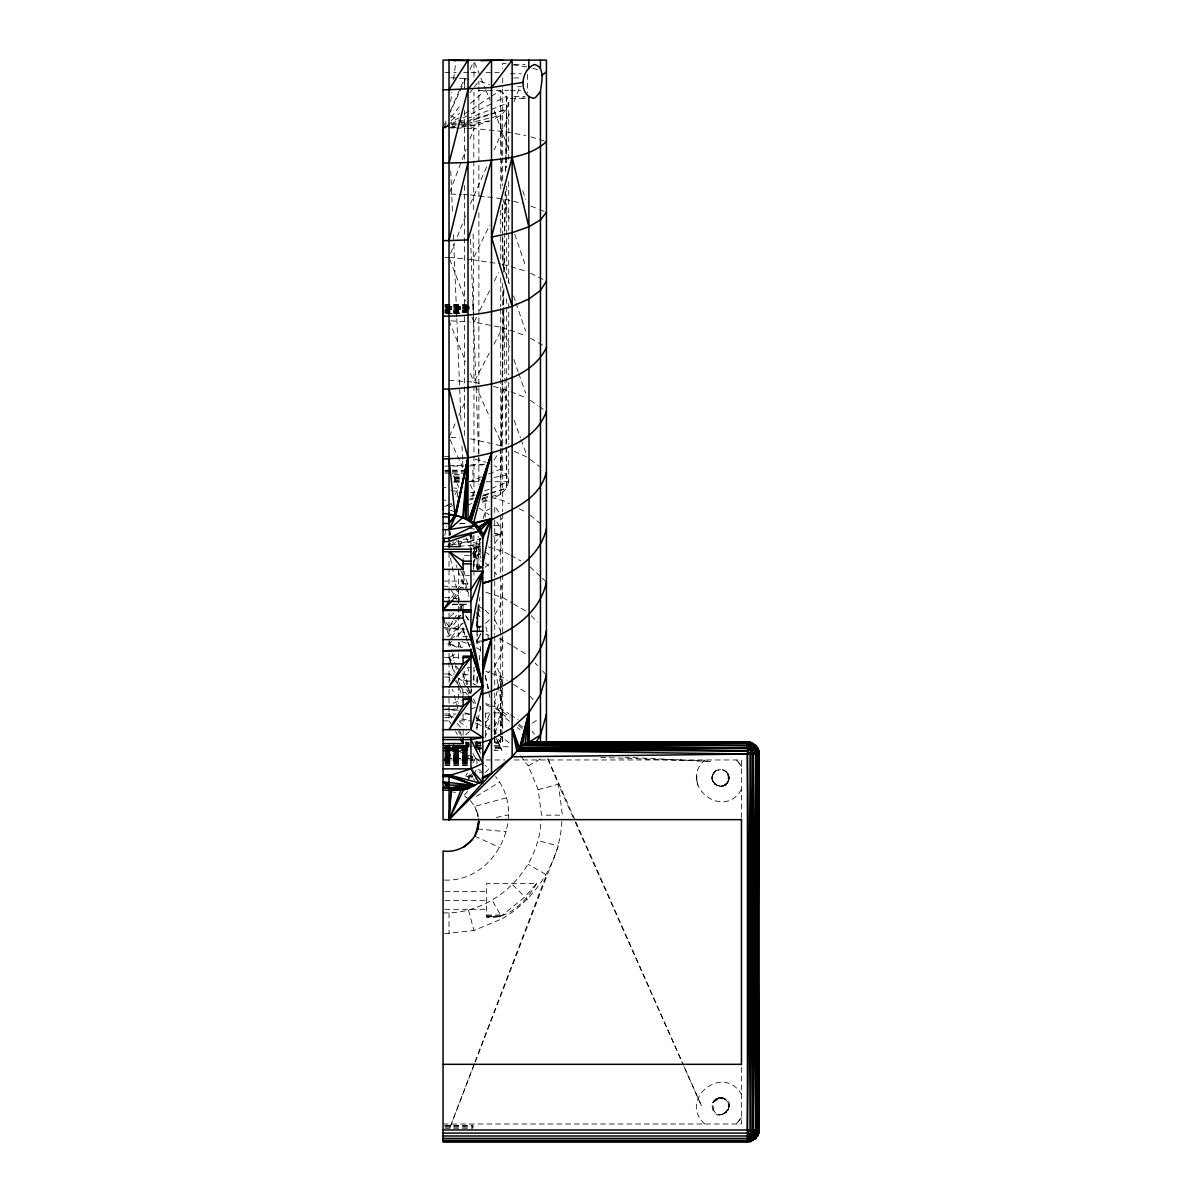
<?xml version="1.0" encoding="UTF-8"?>
<svg xmlns="http://www.w3.org/2000/svg" width="1202" height="1202" viewBox="0 0 1202 1202"><rect width="100%" height="100%" fill="white"/><g stroke="black" fill="none" stroke-linecap="round" stroke-linejoin="round"><path stroke-width="0.75" stroke-dasharray="5 3.75" d="M498.304 739.23L500.693 742.04L500.693 736.525M500.708 734.692L500.708 690.173M463.101 539.202L470.959 539.202L470.974 535.671M469.276 533.898L470.959 539.202L471.034 532.411M470.959 539.202L471.019 535.461M501.069 448.541L500.738 469.156L506.688 475.196L508.716 481.732L506.688 488.207L500.738 494.247L491.242 499.461M501.099 446.678L502.181 379.216M502.211 377.338L503.247 311.754M503.368 304.256L503.608 289.261M503.878 272.388L504.509 233.038M504.539 231.175L505.171 191.809M505.501 171.195L506.688 96.25L497.568 88.467M482.903 498.59L500.738 494.247L501.369 453.139M501.474 445.657L502.421 383.994M502.541 376.511L503.593 307.366M503.893 288.675L503.623 305.503L503.473 288.705M504.149 271.862L504.675 238.221M504.795 230.739L505.411 191.494M505.726 170.924L505.877 161.594M505.907 159.716L506.688 109.262L508.716 102.756L506.688 96.25L494.969 102.08M479.358 383.318L473.964 382.146L473.182 233.834M473.663 209.794L473.964 91.983M468.014 745.766L462.725 745.826L458.338 749.041L452.628 750.739L443.072 751.34M712.35 775.636C709.225 786.123 726.414 790.6 728.758 780.068C731.898 769.731 714.799 765.058 712.35 775.636L714.574 771.819L720.584 769.34M481.446 568.02L477.314 569.973L479.628 538.135M480.575 640.831L476.939 641.643L477.239 634.265M477.314 632.417L478.441 604.741M481.356 627.053L476.939 627.053L478.156 604.831M476.939 626.377L478.05 606.319M449.503 539.773L449.022 547L480.109 544.776M449.278 543.62L449.022 547L453.575 541.817M449.323 543.259L449.022 547L450.705 544.13M450.074 531.029L450.014 534.995L451.111 531.509M466.767 776.793L470.237 775.02L474.625 780.248M476.939 627.053L479.883 597.214M536.723 883.41C526.761 900.719 508.236 919.876 486.645 917.186L486.645 883.41L536.723 883.41L524.853 896.977L501.234 916.059L486.645 916.78L501.595 916.69L502.691 918.553C537.354 897.488 561.003 859.655 561.935 818.787M477.525 676.741L476.939 682.27L479.883 682.27M479.282 660.183L480.86 645.459M450.705 101.674L451.892 92.374M453.575 79.362L455.723 62.609M444.56 880.074C495.284 882.478 528.114 815.407 495.509 776.612M443.072 912.859C494.232 914.797 540.284 869.722 541.035 818.802M450.014 534.995L450.299 532.967M500.423 742.04L501.444 736.36M494.818 734.647L494.728 712.516L500.693 700.661L502.691 687.92L502.691 728.021L500.738 714.484L494.728 702.133L497.117 691.36M480.364 706.325L476.939 727.961L481.07 725.317M470.237 775.02L468.66 778.866M444.86 535.356L446.348 526.191M457.091 496.922L458.202 490.1M473.348 569.162L476.939 547.135L480.424 546.354L474.745 547.06L475.947 547.135L473.092 549.029M468.479 778.701L469.847 777.499L469.576 775.14L469.847 777.499L468.074 779.422M471.59 688.806L470.959 692.487L463.101 692.487L457.737 679.19M473.152 679.611L474.73 670.415M741.469 789.413C723.454 821.342 677.417 784.41 704.808 759.965M449.728 547.105L450.419 543.424M485.443 713.432L489.199 712.846M473.122 564.835L476.728 547.105L480.5 546.459M494.728 543.725L500.693 534.605L502.691 524.823L501.354 518.317M473.197 564.85L476.939 547.135L476.939 569.763M713.192 1110.347L712.08 1106.14L713.192 1101.888L716.332 1098.748C748.395 1095.322 710.953 1134.868 713.192 1101.888L719.472 1097.757L722.808 1097.907L726.609 1100.115C722.582 1096.089 714.859 1097.411 712.801 1102.865L719.472 1097.757L722.808 1097.907M728.382 781.105L725.707 784.56L721.696 786.228L724.836 785.237L728.382 781.105L729.103 777.844L727.916 773.607L728.382 781.105C723.529 793.2 705.198 781.195 714.574 771.819M497.508 689.572L500.693 675.223L494.728 663.369M449.939 543.394L449.022 547L450.69 543.95M473.423 554.227L478.336 536.332M483.249 518.438L485.217 511.271L489.98 508.641M453.004 745.616L449.022 759.965L449.022 742.04M727.916 782.096L729.103 777.844M727.916 1110.347L729.103 1106.14L728.382 1102.865L724.836 1098.748M460.081 546.504L462.214 539.578M476.939 683.532L478.05 680.062M473.272 557.172L476.939 547.135M479.373 751.806L481.07 746.923M485.052 737.968L489.8 724.25M480.469 633.469L476.939 643.085L480.169 642.033M476.939 741.138L475.06 746.126L476.939 741.138L473.994 744.97M449.683 192.29L466.091 149.228M470.027 138.891L473.964 128.554L502.691 131.379L525.68 135.495M474.384 1063.575L449.698 1128.242L474.52 1063.785M475.045 1061.832L546.429 874.846L528.294 864.418M509.378 113.98L494.383 149.799M514.065 101.794L520.09 86.123M475.196 1062.042L558.404 846.043L538.165 840.649M444.56 257.423L449.022 257.423L454.566 243.555M457.346 236.614L465.655 215.819M470.493 203.679L486.81 166.537M476.939 641.643L480.199 633.544M477.63 569.853L481.07 561.544M469.576 775.14L468.825 776.988L467.232 776.582M471.725 778.04L473.873 773.081M444.545 124.497L446.017 121.086M450.45 110.869L460.05 88.723M460.787 87.01L464.468 78.491L471.68 79.753M489.605 713.958L485.217 724.085L489.98 729.554M479.027 568.982L478.681 547.256L480.95 542.252M455.077 423.825L449.022 437.167L462.635 467.473M458.848 415.486L465.655 400.476M713.132 1102.159L712.801 1102.865L715.43 1099.424L719.472 1097.757L714.574 1100.115M480.8 552.574L479.282 541.501L480.695 538.406M449.022 114.701L465.399 79.392M470.072 69.31L473.182 62.579M726.609 783.854L728.758 780.068L727.916 773.607M467.202 259.181L472.656 259.722L489.71 225.105M476.428 317.268L473.964 322.226L470.403 322.016M479.703 310.642L489.56 290.779M494.488 280.847L498.59 272.584M473.798 774.629L476.323 769.596M466.842 381.65L473.964 382.146L489.635 352.426M493.992 344.163L502.691 327.665L525.68 335.689M725.287 784.365L722.808 786.093L718.375 786.093L714.574 783.854L712.215 778.956L713.192 782.036L715.941 784.771L720.584 786.348L725.287 784.365C730.305 781.961 729.824 774.178 725.707 771.158L728.382 774.629M479.282 541.501L481.025 538.256M468.464 756.704L466.707 759.965L466.496 742.04L454.146 759.965L454.01 742.04M465.7 776.161L467.488 772.886M472.852 763.06L475.541 758.131L459.074 751.535M455.032 494.593L458.473 488.403L453.755 488.012M494.728 614.808L500.693 604.456L502.691 593.277L500.693 582.159M494.082 726.774L501.219 714.364L498.575 712.846L491.077 712.846M498.575 712.846L501.625 713.672L502.691 711.794L494.247 708.278M473.032 772.24L469.847 777.499L468.074 778.475M470.403 492.414L473.964 492.715L475.872 489.62M494.082 460.081L497.913 453.86M494.728 559.095C504.795 547.977 504.78 530.623 494.728 519.489L494.728 579.514M446.047 622.26L449.022 627.038L452.778 621.073M453.725 619.586L457.466 613.636M458.413 612.149L463.101 604.696L463.101 610.496M721.651 1114.464C726.369 1113.818 729.283 1109.641 728.968 1105.029L727.916 1101.888L729.103 1106.14M473.708 551.402L476.473 547.135M470.959 555.685L476.728 547.105M451.501 597.845L455.723 591.76M456.775 590.242L463.101 581.107L468.99 596.402M453.049 598.371L457.076 592.556M458.082 591.099L463.101 583.841L456.069 565.09M456.61 620.803L449.022 630.84L461.538 623.853M457.692 619.361L460.937 615.048M712.801 774.629L715.43 771.158L718.375 769.641M444.184 126.435L446.423 123.505M450.9 117.646L460.982 104.469M469.922 92.749L473.287 88.347M474.399 86.89L478.877 81.03L489.484 84.425M457.571 745.135L462.71 746.562L468.87 746.157L466.947 742.986M451.366 637.255L463.101 622.982L449.022 636.279L443.072 636.279M713.192 773.607L715.43 771.158M485.217 722.687L489.875 717.699M467.683 791.457L463.882 795.514L466.346 797.422M485.413 772.54L489.214 768.484L485.112 765.373M458.773 751.505L459.705 751.641L449.022 750.288L457.481 749.297L462.725 745.826L472.536 746.157M449.022 627.038L455.423 620.277M456.7 618.94L461.823 613.531M454.341 598.491L460.591 592.075M490.792 113.92L506.688 109.262L500.738 115.332L494.413 118.818M489.875 697.551L485.217 675.659L489.98 670.866M451.591 641.552L449.022 643.987L443.072 643.987M456.7 636.699L463.101 630.644L467.022 640.26M489.304 619.932L485.217 623.763L488.388 637.856M724.836 785.237L726.864 783.328M450.314 616.341L454.146 612.84M459.269 608.197L463.101 604.696M470.298 746.172L462.725 745.826L460.697 747.674L455.693 745.571M446.047 127.908L443.072 127.908L445.822 125.444M451.336 120.546L459.585 113.183M470.598 103.372L485.743 89.895M465.715 734.813L470.959 730.185M485.217 567.284L489.304 563.768M463.897 746.232L462.725 745.826L458.338 749.041L458.458 748.26L449.022 745.826L453.424 750.529L443.072 750.409L459.705 751.641L449.022 750.288L460.096 748.065L443.072 748.771M473.002 548.968L475.827 547.06M450.434 639.163L463.101 630.644M457.211 123.761L443.072 127.908L446.182 125.864M447.745 124.843L458.653 117.706M464.889 113.634L489.83 97.332M491.393 96.31L500.738 90.21L500.738 189.631M532.185 723.168L538.511 719.262M476.292 796.4L499.701 782.036M467.894 777.093L470.162 775.756L476.473 779.151M547.842 758.868L558.404 784.26L562.401 815.151L541.516 815.151L538.165 789.684L528.294 765.929L540.389 758.958M721.846 1114.404L726.609 1112.15M451.366 664.586L449.022 657.599L456.85 653.302M476.939 628.3L483.835 624.514M476.939 555.715L480.244 554.047L476.939 555.564M444.74 127.066L449.773 124.572M451.441 123.731L456.459 121.237M463.161 117.901L493.301 102.906M501.88 750.288L500.633 747.674L494.322 750.288L501.88 750.288L496.321 738.419M444.56 933.729L473.964 930.468L502.691 918.553M478.802 481.717L469.456 481.717L481.611 476.833M488.568 474.039L500.738 469.156L494.413 465.685M467.112 505.441L472.055 503.458M481.927 499.491L485.217 498.184L489.304 501.534M443.072 127.908L456.895 122.604M458.623 121.943L465.535 119.299M467.262 118.637L489.725 110.043M491.453 109.382L508.716 102.756L508.716 160.918M451.682 503.518L443.042 506.823L451.892 504.239M470.703 496.261L474.159 494.939M484.526 490.972L489.71 488.989M491.438 488.328L508.716 481.732L508.716 446.077M476.939 554.708L480.244 553.446M453.079 703.23L461.433 700.135M470.959 709.045L475.436 707.482M476.262 750.033L481.491 748.26L474.324 746.577M482.408 502.316L489.484 500.032M456.024 125.639L449.022 127.908L454.536 126.946M457.767 125.068L489.214 114.911M490.972 114.34L506.688 109.262M452.523 505.696L449.022 506.823L452.703 506.177M469.997 500.047L473.498 498.92M483.97 495.54L489.214 493.842M490.972 493.286L506.688 488.207L506.688 298.727M461.042 127.247L478.877 124.512L489.484 121.117M476.939 743.858L480.169 742.866M458.984 123.235L489.019 114.43M469.561 499.07L473.107 498.034M483.715 494.923L489.019 493.376M490.777 492.865L506.688 488.207L506.027 447.189M506.358 797.812L474.76 806.392L470.042 800.231M538.165 789.684L558.404 784.26L574.346 820.095M716.332 1098.748L720.584 1097.621M444.56 751.07L452.628 750.739L449.022 750.409L453.8 750.409L452.628 749.763L458.458 748.26L458.202 749.101L449.022 750.288L455.813 750.288L449.022 750.288L456.565 749.582L449.022 750.409L452.628 750.739L452.628 749.763L457.481 749.297M477.705 813.574L478.126 816.669L474.76 806.392L477.765 813.574L478.561 819.749M481.747 499.025L485.217 498.184L485.217 518.633M450.81 127.472L454.371 126.601M461.508 124.873L465.069 124.001M466.857 123.566L500.738 115.332L501.835 184.312M496.381 817.48L508.716 814.806M443.072 547L480.89 538.872M493.481 536.152L500.693 534.605L495.179 533.478M469.456 481.717L480.094 479.853M494.277 477.374L506.688 475.196M461.884 125.669L465.55 125.023M467.383 124.707L489.409 120.876M482.077 501.069L489.409 499.792M450.9 127.682L454.626 127.262M462.094 126.42L478.877 124.512M494.548 736.42L494.848 742.04L500.693 741.379M493.466 525.755L502.691 524.823M478.516 747.869L481.491 748.26L476.939 748.726L476.939 739.861M469.456 466.075L485.803 464.483M460.306 747.884L449.022 748.771L460.546 747.749L450.675 743.467M449.022 748.906L460.096 748.065M453.815 750.919L468.855 750.123M495.029 748.11L500.633 747.674L496.757 739.32L498.77 743.602L495.059 743.602M450.75 127.803L459.329 127.337M444.935 311.213L469.186 309.936M444.935 309.169L469.186 307.952M469.186 308.418L444.935 309.65L469.186 309.74M469.186 307.021L444.935 308.148L469.186 308.223M459.855 312.941L444.935 313.632L459.855 313.722M444.935 750.213L469.065 749.116M495.059 747.929L500.633 747.674L496.952 739.771M448.631 465.835L463.461 465.174M470.868 464.843L485.683 464.182M444.935 761.798L472.912 760.565M455.768 751.145L468.074 750.649M444.935 306.39L469.186 305.533M444.935 760.535L472.912 759.529M452.643 546.91L461.147 546.88L457.677 546.91M476.172 746.081L481.611 745.976M479.282 772.33L482.813 772.285M522.284 98.023L525.665 97.978M476.818 745.661L480.349 745.616M444.935 758.778L472.912 758.462M443.072 748.005L469.065 747.854L444.935 747.809M495.059 747.704L500.633 747.674M459.825 546.324L458.518 540.915L449.022 546.354L459.885 546.73L444.56 546.354M469.08 745.54L449.022 745.571L463.491 746.217M476.383 745.525L480.034 745.525M444.935 760.611L469.186 760.581M486.645 916.495L500.438 916.465M514.035 64.502L525.079 64.502M444.935 72.526L456.159 72.526M463.626 72.526L469.231 72.526M471.109 72.526L478.576 72.526M486.059 72.526L499.13 72.526M510.339 73.758L521.307 73.758M513.66 77.935L521.953 77.935M517.686 86.694L521.367 86.694M478.576 90.345L508.476 90.345M510.339 90.691L520.706 90.691M514.035 96.551L525.124 96.551M510.339 98.354L526.13 98.354M444.935 304.361L469.186 304.677M444.935 304.887L469.186 305.398M444.935 305.729L469.186 305.729M469.186 306.45L444.935 306.45L469.186 307.592M444.935 306.856L469.186 306.856M444.935 307.772L469.186 307.757M444.935 309.26L469.186 309.26M444.935 310.837L469.186 310.837M444.935 311.303L469.186 311.303M444.935 312.34L469.186 312.34M444.935 312.805L459.855 312.805M444.56 456.55L452.463 456.745M444.56 466.075L449.022 466.075M452.748 466.075L463.882 466.075M444.935 470.343L450.525 470.147M452.403 470.147L463.581 470.343M444.935 470.944L450.525 470.944M452.403 470.944L463.581 470.944M444.935 471.905L450.525 471.905M452.403 471.905L463.581 471.905M444.935 473.152L450.525 473.152M452.403 473.152L463.581 473.152M454.266 474.55L461.718 474.55M454.266 476.112L461.718 476.112M454.266 477.675L461.718 477.675M454.266 479.117L461.718 479.117M454.266 480.349L459.855 480.349M454.266 481.281L459.855 481.281M453.62 481.717L459.855 481.867M486.284 481.717L508.716 481.732M454.266 482.077L459.855 482.077M443.072 487.621L446.047 487.621M443.072 500.197L446.047 500.197M459.855 523.411L467.323 523.291M459.855 523.546L467.323 523.546M469.381 555.685L463.101 555.685L463.101 561.139M476.939 567.359L481.356 567.359M460.757 570.619L463.101 575.473L469.381 575.473M443.057 581.107L463.101 581.107M463.101 583.841L469.381 583.841M443.072 586.05L463.281 587.477M444.56 597.319L461.688 599.317M452.748 604.185L469.501 604.185M452.177 604.696L469.381 604.696M443.072 627.504L465.054 629.217M444.89 628.962L463.101 628.962L467.338 640.711M467.818 636.714L463.101 636.714L463.101 625.972M444.56 657.599L463.101 657.599M467.818 667.636L470.959 667.636M444.56 673.976L454.311 673.976M463.101 674.668L469.381 674.668M444.56 676.981L452.177 677.327M470.959 680.993L463.101 680.993L458.413 678.649M444.89 709.045L457.631 709.045M443.072 709.315L458.473 710.472L452.508 689.317M444.56 713.973L456.069 713.973M464.678 713.973L469.381 713.973M444.89 715.671L453.995 715.671M444.56 717.474L452.568 717.94L449.022 713.973L453.409 717.218M443.072 720.884L450.434 720.854M459.66 720.854L470.959 720.884M476.232 720.854L479.914 720.854M474.234 742.04L482.768 742.04M494.383 742.04L502.691 742.04L502.691 736.781M465.129 742.43L468.795 742.43M476.157 742.43L481.671 742.43M494.533 742.43L498.214 742.43M465.354 743.602L469.306 743.602M476.488 743.602L480.379 743.602M444.56 745.571L468.63 745.571M475.932 745.571L481.401 745.571M494.187 745.571L499.656 745.571M443.072 745.826L468.329 745.826M475.812 745.826L481.416 745.826M444.935 746.803L469.186 746.803M494.578 746.742L509.197 746.758M444.935 746.923L469.186 746.923M444.935 747.148L469.186 747.148M444.935 747.404L469.186 747.404M444.935 748.245L469.186 748.245M444.56 748.906L469.186 748.846M444.935 749.417L469.186 749.417M444.56 750.288L469.186 750.153M443.072 750.679L469.186 750.799M444.935 751.656L469.186 751.656M444.935 752.332L469.186 752.332M444.935 753.188L469.186 753.188M444.935 753.879L469.186 753.879M444.935 754.736L469.186 754.736M444.935 755.382L469.186 755.382M444.935 756.103L469.186 756.103M444.935 756.689L472.912 756.689M444.935 757.275L472.912 757.275M444.935 757.726L469.186 757.726M444.935 758.131L469.186 758.131M444.935 758.477L469.186 758.537M469.186 758.808L444.935 758.612L472.912 758.537M444.935 759.048L469.186 759.048M444.935 759.529L469.186 759.529M444.935 759.859L469.186 759.859M443.072 759.965L481.341 759.965M486.074 759.965L504.765 759.965M514.11 759.965L741.469 759.965L741.469 817.871M444.935 761.016L469.186 761.016M444.935 761.888L469.186 761.888M444.935 762.399L469.186 762.399M444.935 763.375L469.186 763.375M444.935 763.916L469.186 763.916M444.935 764.938L469.186 764.938M444.935 765.479L469.186 765.479M469.276 776.988L469.907 775.08M696.829 780.714L697.866 785.237M444.89 891.403L486.645 891.403M444.89 900.358L486.645 900.358M444.89 909.313L486.645 909.313M486.645 915.038L504.209 915.038M718.375 1114.344L722.808 1114.344M443.072 1124.005L741.469 1124.005L741.469 1066.099M444.935 1125.448L472.912 1125.448M444.935 1126.049L472.912 1126.049M444.935 1127.01L472.912 1127.01M444.935 1128.257L472.912 1128.227L472.912 1125.252M486.645 916.014L501.234 916.059L492.294 900.448M476.803 742.28L480.515 742.31M454.266 477.915L461.718 478.08M449.022 127.788L454.371 127.953M456.159 127.998L465.054 128.283M466.842 128.329L473.964 128.554L470.853 126.826M465.625 742.656L469.306 742.791M476.683 743.061L480.379 743.197M600.699 757.425L711.103 761.422L625.145 757.245M450.81 194.078L461.493 194.514M463.281 194.574L468.615 194.799M470.403 194.859L502.691 198.736L522.134 203.363M444.935 312.881L459.855 313.542M454.266 478.216L461.718 478.576M465.444 744.384L469.08 744.564M476.383 744.909L480.034 745.09M444.935 310.927L469.186 312.159M450.75 77.724L464.468 78.491L464.828 87.851M450.81 320.844L468.615 321.911M474.429 747.794L481.491 748.26L477.795 747.839M449.022 380.403L465.054 381.53M474.354 747.734L481.491 748.26M450.81 437.303L459.72 438.009M470.403 438.85L502.691 446.092L502.691 382.867M450.81 490.732L457.932 491.348M456.159 540.975L473.964 542.613L481.146 544.731M451.081 750.559L452.628 750.739M449.022 257.423L465.384 259.016M477.765 828.959L506.568 831.769M495.119 533.988L500.693 534.605M449.022 709.315L458.473 710.472M454.131 750.949L459.705 751.641L451.351 750.589M461.433 719.112L468.54 720.043M450.57 791.742L456.745 792.554M506.237 63.781L502.691 63.255L502.691 68.769M513.299 64.848L527.438 66.981M472.656 259.722L500.933 264.034M475.286 459.329L485.954 462.229M481.356 567.059L476.984 566.172L477.314 569.973L477.179 564.489L481.416 566.638M469.456 528.204L474.97 529.331M493.721 386.443L509.287 391.056M485.443 712.846L485.443 738.268M532.621 68.304L537.805 69.626M457.661 745.045L462.845 746.427L459.389 745.225M462.515 647.608L449.022 643.987L456.85 647.247M482.949 495.134L502.691 500.453L509.287 503.743M459.389 745.465L462.845 746.427M488.328 546.85L502.691 551.072L509.287 554.648M502.691 238.071L502.691 264.305L525.68 271.096M452.628 749.763L454.326 750.273M530.893 136.878L537.805 138.996M539.533 139.522L544.701 141.115M485.788 592.27L492.55 594.404M494.247 594.93L502.691 597.604L511.977 602.998M459.54 744.97L462.725 745.826M450.51 510.354L454.942 511.797M485.788 634.13L489.169 635.272M499.311 638.668L511.977 645.519M461.688 641.598L471.319 644.828M485.788 671.347L489.169 672.549M490.867 673.135L502.691 677.312L507.334 680.332M468.104 681.489L458.473 678.033L458.473 703.26M485.788 703.561L489.169 704.778M490.867 705.394L502.691 709.646L508.882 713.763M464.889 712.816L471.319 715.145M530.893 206.023L537.805 208.802M539.533 209.509L544.701 211.597M510.94 391.717L525.785 397.682M475.316 722.853L483.805 726.354M485.503 727.06L492.294 729.869L496.666 733.22M721.696 1097.757L725.707 1099.424L728.382 1102.865M485.788 704.763L492.55 707.572M514.246 451.321L527.438 457.301M474.76 836.156L500.092 847.665M482.152 496.666L485.217 498.184M519.189 508.671L525.785 511.962M530.608 273.2L543.259 279.54M452.162 675.524L449.022 673.976L452.688 678.123M479.072 508.13L489.304 514.802M714.574 783.854L715.551 784.365M510.94 555.534L520.842 560.898M472.927 556.015L480.605 560.282M450.585 115.557L461.493 121.627M463.055 122.499L469.291 125.955M722.808 769.641L726.609 771.819M513.524 603.9L525.89 611.097M530.608 338.183L543.259 345.68M483.685 609.309L477.54 605.643L481.07 613.891M513.524 646.481L527.438 655.06M501.625 713.672L507.845 717.819M477.54 648.299L480.605 650.267M478.411 769.475L481.356 771.338M513.524 684.344L527.438 693.404M510.429 714.784L518.167 719.923M472.927 683.202L475.992 685.26M475.707 717.624L481.266 721.38M480.605 720.96L475.992 717.819L481.356 721.425M530.367 400.341L537.67 405.329M539.127 406.321L543.514 409.311M450.374 660.92L449.022 657.599L453.244 660.604M459.254 721.531L466.571 726.94M518.272 725.422L522.63 728.712M475.541 758.131L479.643 761.242M530.367 459.54L540.584 467.383M502.691 711.794L509.979 717.369M518.708 724.04L523.08 727.39M498.124 734.347L509.798 743.287M468.81 799.285L463.882 795.514L465.925 797.091M486.585 552.635L489.304 554.783M509.393 721.335L501.219 714.364M530.157 515.072L541.005 524.267M530.157 566.968L541.005 576.96M542.357 578.207L546.429 581.948M485.217 562.821L489.304 566.668M531.239 615.755L537.564 622.005M512.713 884.777L524.853 896.977M526.491 898.63L527.438 899.577M485.217 610.225L489.98 615.033M535.04 663.038L537.564 665.698M542.628 671.017L546.429 675.013M704.808 1124.005C677.447 1099.56 723.454 1062.673 741.469 1094.556M529.812 696.033L533.372 699.97M532.125 731.402L534.469 734.061M453.905 679.506L458.773 685.05M459.99 686.447L467.308 694.756M457.241 723.409L460.757 727.45M458.413 731.717L463.101 737.142M449.022 657.599L451.366 660.439M456.069 666.133L460.757 671.828M470.959 699.519L474.94 704.477M520.511 755.727L528.294 765.929M476.939 612.885L481.07 618.324M712.801 781.105L715.43 784.56M712.801 1109.356L715.43 1112.812M467.217 742.07L469.276 744.804M466.045 616.235L468.99 620.277M498.71 512.052L494.728 506.012L494.728 516.124M449.022 713.973L451.847 718.495M458.413 729.058L462.169 735.098M449.022 720.884L450.9 723.904M455.588 731.477L457.466 734.512M494.728 571.776L496.441 574.736M450.87 589.326L456.414 599.122M457.346 600.76L461.959 608.933M465.655 615.469L468.419 620.367M466.496 742.04L468.329 745.285M472.897 753.444L476.548 759.965M494.728 619.841L500.693 630.975M453.545 475.917L458.818 487.396M475.481 385.511L489.845 417.485M494.383 427.581L502.691 446.092M470.192 484.301L473.964 492.715M575.112 821.807L683.322 1065.032M684.088 1066.745L701.622 1106.14L684.208 1066.79M547.947 758.898L575.202 820.47M575.953 822.183L683.457 1065.077M468.81 694.02L463.101 680.993L463.101 671.152M473.618 698.918L475.601 703.741M466.376 538.075L470.298 547.631M474.67 62.624L480.274 76.372M480.965 78.085L485.172 88.407M485.878 90.12L490.085 100.427M494.292 110.749L509.182 150.566M467.683 641.853L470.959 649.876M449.022 320.739L465.655 361.667M470.493 373.612L473.964 382.146M451.035 662.572L455.062 672.549M449.698 259.181L465.88 301.206M471.935 316.982L473.964 322.226L502.691 327.665L509.498 347.108M480.56 753.444L476.413 742.04L476.443 747.404M467.939 642.394L470.959 650.793M502.691 388.396L509.047 406.066M514.11 420.204L520.466 437.874M521.097 439.632L526.175 453.77M513.825 359.473L518.167 371.839M518.783 373.612L525.59 393.054M502.691 264.305L509.332 283.612M513.554 295.917L515.373 301.176M515.974 302.934L525.635 331.031M463.101 673.976L466.722 684.599M467.338 686.372L469.742 693.464M502.691 198.736L509.332 218.283M514.772 234.285L525.635 266.288M522.72 190.682L525.68 199.397M459.044 642.214L460.787 647.337M467.728 667.831L468.87 671.257M451.967 666.329L454.311 673.315M456.655 680.302L462.515 697.761M444.154 620.908L449.022 636.279M461.688 608.753L456.655 589.16M463.101 575.473L466.767 587.628M467.293 589.356L468.855 594.569M479.868 706.31L480.95 709.871M463.957 571.115L468.434 586.997M449.022 676.981L450.029 680.497M468.54 910.29L473.964 930.468M464.032 671.092L468.645 688.37M469.111 690.098L470.027 693.554M712.08 777.844L713.192 782.096M485.217 675.659L488.838 689.708M476.443 617.257L480.83 635.227M449.458 641.222L452.027 651.739M452.463 653.497L455.032 664.015M455.468 665.773L456.324 669.274M479.974 741.499L480.74 744.879M478.681 547.256L480.935 558.224M450.48 558.104L456.294 587.327M497.868 684.269L494.728 666.058L500.693 654.925L502.691 642.965L501.835 637.826M498.184 686.087L500.693 700.661M500.708 688.31L500.693 675.223L502.406 686.102M477.179 564.489L477.75 569.658M502.181 734.692L500.738 714.484L494.728 735.023L494.728 688.355M502.301 736.525L502.691 742.04M450.78 170.939L452.538 213.986M453.379 234.585L453.695 242.068M453.77 243.946L456.745 316.937M456.82 318.8L460.952 419.874M462.034 446.062L462.56 459.164M462.635 461.042L462.875 466.661M500.693 675.223L501.174 687.965M501.249 689.783L502.691 728.021M470.553 239.303L473.438 315.976M473.513 317.839L478.877 459.96M696.769 776.086L696.89 780.714M449.623 531.419L449.713 535.04M503.773 307.351L504.885 376.346M504.915 378.209L505.997 445.326M502.151 204.821L502.631 234.645M502.661 236.509L503.127 266.333M494.728 712.516L494.908 738.344M494.818 736.495L494.848 742.04M527.438 74.434L527.438 93.035M508.716 181.562L508.716 284.739M508.716 303.505L508.716 374.799M508.716 382.296L508.716 444.214M506.688 96.25L506.688 167.529M506.688 186.175L506.688 280.096M502.691 77.98L502.691 87.19M502.691 89.023L502.691 155.704M502.691 157.567L502.691 185.634M502.691 204.355L502.691 230.574M502.691 282.936L502.691 381.034M502.691 447.955L502.691 511.706M502.691 513.585L502.691 572.798M502.691 574.661L502.691 633.755M502.691 635.603L502.691 686.297M500.738 210.275L500.738 259.767M500.738 277.812L500.738 306.66M500.738 308.538L500.738 446.648M500.738 448.526L500.738 494.247M500.693 515.072L500.693 684.193M500.693 686.026L500.693 742.04M494.728 581.017L494.728 634.941M494.728 636.158L494.728 687.364M478.877 81.03L478.877 84.771M478.877 86.649L478.877 197.669M478.877 212.679L478.877 484.707M476.939 612.464L476.939 648.329M476.939 676.846L476.939 686.042M476.939 715.881L476.939 730.846M476.939 758.672L476.939 766.08M473.964 62.729L473.964 77.364M473.964 385.812L473.964 453.905M473.964 455.753L473.964 496.411M473.964 535.221L473.964 579.364M473.964 667.17L473.964 685.035M472.912 304.346L472.912 312.805M472.912 470.147L472.912 482.077M472.927 492.159L472.927 499.491M472.927 535.972L472.927 546.91M470.959 532.035L470.959 549.224M470.959 688.926L470.959 693.539M464.468 78.491L464.468 87.881M464.468 110.389L464.468 161.038M464.468 185.424L464.468 438.685M463.101 570.514L463.101 589.521M463.101 692.487L463.101 697.761M463.101 713.973L463.101 720.884M463.101 730.14L463.101 736.616M458.473 540.434L458.473 546.069M458.473 570.334L458.473 587.102M458.473 588.965L458.473 636.835M458.473 642.394L458.473 651.769M458.473 653.648L458.473 661.145M449.022 531.029L449.022 535.807M449.022 543.274L449.022 547.646M449.022 552.65L449.022 602.322M449.022 613.08L449.022 640.411M449.022 641.342L449.022 651.484M449.022 653.332L449.022 682.36M449.022 689.347L449.022 717.474M449.022 912.859L449.022 933.729M520.211 729.809A40.733 2.825 37.4 0 1 517.356 727.616M449.398 543.364L449.022 547L449.443 543.274M741.469 1117.68L736.375 1124.005L741.469 1117.68M728.382 1109.356L725.707 1112.812L728.382 1109.356M740.026 763.976L736.375 759.965L741.469 766.305L740.026 763.976"/><path stroke-width="1.5" d="M443.072 127.908L443.072 509.678M540.464 742.04L540.464 91.517C541.261 83.239 545.963 66.861 534.289 64.502C522.705 69.28 518.633 88.317 528.82 96.551L529.165 742.04L747.419 742.43L755.863 745.571L757.771 748.005L758.943 750.874L758.943 1133.095L755.863 1138.414L750.514 1141.494L443.072 1141.494L443.072 1138.414L747.419 1138.414L752.858 1135.394L755.863 1129.985L757.771 753.954C758.672 747.599 754.03 741.709 747.419 742.04L529.015 742.085C521.548 744.053 516.815 751.22 512.142 756.824L449.022 819.644L449.022 790.15L469.05 788.227L479.027 782.818L482.813 782.818L482.813 533.763C476.082 520.196 457.331 514.441 443.072 513.524M755.863 745.571L750.965 750.424L750.514 753.954L747.419 1129.985M755.863 1138.414L757.771 1129.985L757.771 753.954L758.943 1129.985L754.315 1136.897L747.419 1141.494L755.863 1138.414L750.965 1133.501L750.514 1129.985L752.858 748.576L747.419 745.571L525.094 743.602L528.82 712.651L540.464 694.711L546.429 675.013M481.792 742.37L491.513 739.41L512.142 727.886L528.82 712.651L522.464 745.51L747.419 748.005L752.858 748.576L754.706 750.919L755.863 753.954L753.384 1129.985L751.941 1138.805L753.384 1140.367M443.072 389.057L449.022 389.057L468.014 457.797L466 518.708L474.625 525.514L482.813 537.489M443.072 523.486L449.022 523.486L448.962 512.999M546.429 411.309C535.055 442.967 497.853 452.793 468.014 457.797L465.58 518.513L474.625 523.381L478.621 527.107C502.992 511.436 538.586 504.419 546.429 471.86M758.943 750.874L755.863 753.954L757.771 1129.985L758.943 753.954L512.142 756.824L491.513 773.382L449.022 819.644L450.93 790.12L463.371 790.09L469.05 788.227L443.072 788.227L447.039 784.02L449.022 785.071L474.625 785.357L449.022 775.02L443.072 775.02M443.072 458.984L468.014 457.797L463.626 517.551L465.58 518.513L462.725 517.596L449.022 529.661L443.072 529.661M449.022 819.644L451.276 790.12L469.05 788.227L460.952 790.09L449.022 819.644L463.371 790.09M468.014 457.797L455.588 515.448L449.022 523.486L455.257 515.433L468.014 457.797L455.964 515.463L449.022 523.486L455.062 515.327L468.014 457.797L462.725 517.596L474.625 523.381L476.608 526.311L478.937 527.423L491.513 518.858L482.663 565.511M474.76 836.156L477.705 829.004L478.757 821.297C478.982 839.642 460.847 853.69 443.072 851.016L443.072 1141.9L747.419 1141.9L750.514 1141.494L755.352 1137.888L758.552 1132.975L758.943 1129.985L443.072 1129.985M478.757 821.297L475.992 833.271M444.259 539.022L443.072 546.354L443.072 610.03L470.959 610.03M443.072 739.621L470.959 739.621L482.813 737.382L470.959 729.659L482.813 686.748L470.959 631.23L482.813 571.205L470.959 571.205M443.072 240.61L449.022 240.61L468.014 162.51C494.202 158.889 525.785 160.572 546.429 141.641M482.408 674.082L491.513 638.367C516.695 628.541 540.72 609.669 546.429 581.948M473.648 522.855L491.513 453.124L468.795 519.91L469.05 520.992L473.648 522.855L491.513 518.858L482.453 538.902M443.072 163.036L449.022 163.036L468.014 89.279L491.513 60.1L491.513 773.382L482.122 778.941M491.513 237.095L512.142 157.056L528.82 226.802L512.142 232.692L491.513 237.095L512.142 306.315C489.815 313.271 466.436 316.351 443.072 316.126M443.072 1135.98L747.419 1135.98L750.965 1133.501L753.384 1129.985L753.384 753.954L750.965 750.424L516.845 750.934L512.142 727.886L519.655 748.005L747.419 750.874L750.514 753.954L753.384 1129.985L757.771 1135.98L758.552 1132.975L755.863 1129.985L753.384 753.954L757.771 748.005L758.943 753.954L754.315 747.088L747.419 742.43M536.212 742.04L540.464 735.098L546.429 714.394M753.384 743.602L750.484 746.682L747.419 748.005L519.655 748.005L528.82 712.651L527.377 742.43L750.514 742.43L747.419 745.571L522.464 745.51M491.513 160.422L468.014 239.889L449.022 240.61M491.513 453.124L470.688 521.067L469.05 520.992L491.513 453.124L471.094 521.322L469.05 520.992L468.014 519.685L468.014 60.1L449.022 89.744L443.072 89.744M482.543 666.163L491.513 638.367L482.408 640.411M546.429 630.765C540.194 662.587 512.187 686.132 481.792 694.14M482.408 664.916L491.513 638.367L481.792 641.507M546.429 528.865C539.292 558.539 510.309 575.668 482.768 583.391M757.771 1135.98L758.943 1129.985M443.057 1140.367L747.419 1140.367L749.192 1140.172L750.484 1137.287L747.419 1135.98L756.253 1134.478M540.464 91.517L535.521 97.542L533.147 98.354L528.82 96.551M482.768 535.025L491.513 518.858L474.625 523.381L474.625 525.514L449.022 529.661L455.964 515.463L463.626 517.551L462.725 517.596M482.227 757.861L491.513 739.41L482.934 755.096M546.429 347.558C529.165 382.296 483.595 386.834 449.022 389.057M546.429 281.118L540.464 290.478L528.82 299.058L512.142 306.315M443.072 541.561L449.022 541.561L479.222 531.074L491.513 518.858L478.757 527.167M449.398 600.895L443.072 610.03L453.079 599.768M470.959 699.519L449.022 729.659L463.101 706.055L470.959 699.519L463.101 699.519M470.959 657.599L449.022 686.793L463.101 663.865L470.959 657.599L463.101 657.599M449.022 89.744L491.513 87.536L512.142 60.1L512.142 756.824M471.8 840.018L463.882 847.034M546.429 212.288L540.464 219.891L528.82 226.802M443.072 538.211L449.022 538.211L479.222 531.074L491.513 518.858L479.222 527.738L479.222 531.074L482.813 533.763M443.072 1133.095L747.419 1133.095L750.514 1129.985L750.514 753.954M443.072 697.01L470.959 697.01L482.813 686.748L470.959 639.599L463.101 618.113L463.101 610.496M541.832 75.546L546.429 71.835M540.464 735.098L529.165 742.04L528.82 712.651L519.985 747.674L747.419 748.005L750.965 750.424M483.204 777.574L491.513 773.382L483.084 777.078M474.625 525.514L449.022 538.211L449.022 541.561M481.942 778.01L491.513 773.382M757.245 1135.589L754.315 1136.897L752.993 1139.842L749.192 1140.172L747.419 1138.414M754.706 1133.05L757.621 1131.743M443.072 776.582L449.022 776.582L449.022 788.227L474.625 785.357L449.022 775.681L470.959 768.874L482.813 763.375L470.959 739.621M443.072 788.227L474.625 785.357L449.022 775.35L443.072 775.35M523.276 82.307L491.513 87.536M481.146 60.701L502.691 60.1M449.022 163.036L468.014 162.51M450.93 790.12L443.072 790.15M443.072 686.793L482.813 686.748L470.959 649.891L443.072 650.793L470.959 650.793L482.813 686.748M443.072 516.935L449.022 516.935L449.022 529.661M443.072 549.224L470.959 549.224M443.072 551.718L470.959 551.718M470.959 561.139L463.101 561.139L449.022 551.718L463.101 569.372L443.072 569.372M463.101 563.873L470.959 563.873M443.072 589.416L470.959 589.416L482.813 571.205L470.959 601.496L443.072 601.496M443.072 610.496L470.959 610.496M463.101 612.179L470.959 612.179M443.072 618.113L463.101 618.113M470.959 631.23L482.813 631.23M443.072 639.599L470.959 639.599L470.959 548.142M470.959 656.112L463.101 656.112L463.101 663.865L443.072 663.865M443.072 706.055L463.101 706.055L463.101 698.918L470.959 698.918L468.525 696.138M443.072 729.659L470.959 729.659L470.959 697.01M443.072 737.382L482.813 737.382M443.072 743.602L463.101 743.602L463.101 738.359M525.094 743.602L747.419 743.602L752.993 744.128L758.552 751.01M443.072 768.874L470.959 768.874L482.813 782.818M443.072 775.681L449.022 775.681M448 787.145L443.072 781.901L474.625 785.357L449.022 776.582M477.945 782.352L482.813 782.352M449.022 785.071L446.047 785.071L449.022 786.949M741.469 819.644L443.072 819.644L443.072 60.1L546.429 60.1L546.429 742.04M443.072 1064.326L741.469 1064.326M747.419 750.874L518.423 749.252L512.142 727.886M518.423 750.934L747.419 753.954L750.514 1129.985M449.022 513.524L449.022 60.1L468.615 60.731M448.902 514.802L455.062 515.327L449.022 458.984M449.022 60.1L455.964 60.761M747.419 1133.095L750.965 1133.501M449.022 775.02L479.027 782.818L470.959 768.874L470.959 738.404M751.941 745.12L755.352 746.036M752.858 748.576L756.253 749.492M754.706 750.919L757.621 752.197M754.315 747.088L757.245 748.395M443.072 781.901L447.039 784.02M750.514 742.43L752.993 744.128M749.192 1140.172L750.514 1141.494M750.484 1137.287L751.941 1138.805M460.291 739.05L463.101 743.602M749.192 743.798L750.484 746.682M443.072 617.497L444.154 620.908M478.937 527.423L479.222 531.074M755.863 753.954L755.863 1129.985M747.419 742.04L747.419 1141.9M741.469 819.358L741.469 1064.611M540.464 60.1L540.464 68.198M528.82 60.1L528.82 68.679M470.959 649.065L470.959 686.793M463.101 560.598L463.101 569.372M491.513 580.761L482.843 583.045L491.513 580.761"/></g></svg>
